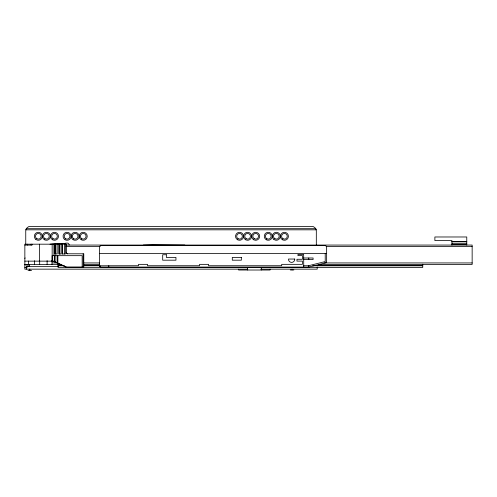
<?xml version="1.0" encoding="UTF-8"?>
<svg xmlns="http://www.w3.org/2000/svg" width="497" height="497" viewBox="0 0 497 497"><rect width="100%" height="100%" fill="white"/><g stroke="black" fill="none" stroke-linecap="round" stroke-linejoin="round"><path stroke-width="0.75" d="M247.823 269.157L24.85 269.157L24.85 244.189L66.48 244.189L66.474 252.898A0.876 0.845 90 0 0 66.542 253.253A0.907 0.876 89.3 0 0 66.878 253.65A0.944 0.907 88.4 0 0 67.201 253.781L83.776 253.799L83.776 266.982L65.939 266.982A123.25 7.38 24.1 0 0 57.876 263.255L54.595 261.863L54.595 255.663M24.85 258.44L25.148 257.931M49.998 244.189L57.658 243.393L65.616 243.66L65.616 243.126L67.965 243.126L69.102 244.263L69.133 245.064M143.322 245.064L152.306 244.698L184.816 245.064M451.941 241.474L466.764 241.474M451.941 241.759L466.764 241.759M451.941 243.306L466.764 243.306M451.941 244.617L466.764 244.617M24.85 245.089L32.038 245.089L32.038 244.189M66.095 245.064L472.15 245.064L472.15 264.466L318.49 264.466M66.045 246.593L100.195 246.593M326.162 246.593L472.15 246.593M99.4 253.464L326.641 253.464M303.661 257.999L313.091 257.999L313.091 259.558L303.661 259.558M24.85 261.142L53.502 261.142A125.43 7.511 24.1 0 1 61.417 264.771A125.201 7.498 24.1 0 1 66.188 266.982M52.297 262.938L57.733 262.938M84.117 262.938L99.636 262.938M323.92 262.938L472.15 262.938M24.85 264.454L61.609 264.466M84.117 264.466L99.636 264.466M24.85 264.845L29.503 264.845M58.081 265.547L63.517 265.547M83.689 265.547L99.984 265.547M314.123 265.547L422.748 265.547M58.081 265.814L64.293 265.814M83.689 265.814L138.514 265.733L138.514 264.354L147.541 264.354L147.541 265.733L199.545 265.733L199.545 264.354L208.572 264.354L208.572 265.733L281.7 265.733L281.7 264.342L302.437 264.342L302.437 261.111L296.964 261.111L296.964 259.272L302.437 259.272L302.437 255.576L297.945 255.576L297.945 254.433L303.661 254.433L303.742 267.069M303.661 265.733L308.513 265.733L325.218 261.559L325.218 253.464M312.576 265.814L422.748 265.814M26.645 266.64L58.416 266.64M247.4 267.436L58.081 267.436L58.081 264.187M261.366 267.436L422.748 267.436L422.748 264.187M24.85 267.541L27.173 267.541M260.857 269.157L317.21 269.157L317.21 267.026M290.267 269.964L293.857 269.964M27.994 270.505L31.584 270.505M52.999 261.142L54.595 261.863M99.425 265.733L99.475 265.945A1.603 1.547 -90 0 0 99.81 266.529A1.684 1.628 -90 0 0 100.587 267.013M466.764 245.064L466.764 236.982L434.875 236.982L434.875 240.573L451.941 240.573L451.941 245.064M326.641 261.316L326.641 247.22A1.615 1.615 0 0 0 325.026 245.605L101.015 245.605A1.615 1.615 0 0 0 99.4 247.22L99.4 265.454A1.615 1.615 0 0 0 101.015 267.069L308.68 267.069L325.417 262.888A1.615 1.615 0 0 0 326.585 261.739M316.316 245.648L316.316 230.987A4.492 4.492 0 0 0 314.067 227.098L313.023 226.495L29.037 226.495L27.994 227.098A4.492 4.492 0 0 0 25.751 230.987L25.751 244.617M308.767 257.999L308.767 259.558M308.767 265.671L308.767 267.051M292.062 269.157L292.062 269.964M270.057 269.157L270.057 270.014L238.622 270.014L238.622 269.157M261.298 270.014L261.298 267.498L247.376 267.498L247.376 270.014M108.787 265.733L108.787 267.069M83.179 253.799L83.179 266.982M82.167 266.982L82.167 255.663L52.135 255.663L52.135 261.142M65.368 244.189L65.368 253.986L62.355 253.986L62.355 244.189M64.411 244.189L64.411 253.986M62.485 244.189L62.485 253.986M61.261 244.189L61.261 253.986L58.963 253.986L58.963 244.189M59.833 244.189L59.833 253.986M59.162 244.189L59.162 253.986M57.876 255.663L57.876 263.255M57.472 255.663L57.472 263.075M57.161 244.189L57.161 253.986L54.856 253.986L54.856 244.189M55.869 255.663L55.869 262.397M55.726 244.189L55.726 253.986M55.055 244.189L55.055 253.986M54.335 255.663L54.335 261.751M53.949 244.189L53.949 255.663M52.16 244.189L52.16 261.142M51.955 260.652L51.955 264.454M47.109 260.614L47.109 264.454M39.673 260.701L39.673 264.454M39.393 244.189L39.393 261.142M34.535 260.701L34.535 264.454M31.137 244.189L31.137 245.089M29.789 269.157L29.789 270.505M29.342 264.454L29.342 266.063L26.645 266.063L26.645 269.157M28.441 261.049L28.441 264.454M27.546 244.189L27.546 245.089M67.375 253.799A0.901 0.895 -90 0 1 66.468 252.898M315.688 228.695L26.378 228.695A5.56 4.864 0 0 0 25.9 229.825L316.16 229.825A5.56 4.864 0 0 0 315.688 228.695M166.352 254.725L162.687 254.725L162.687 260.186L175.95 260.186L175.95 257.421L166.352 257.421L166.352 254.725M241.349 257.421L232.298 257.421L232.298 260.186L241.349 260.186L241.349 257.421M294.752 259.043L288.477 259.043A3.144 3.144 0 0 0 291.615 262.397A3.144 3.144 0 0 0 294.752 259.043M274.928 238.734A2.827 2.827 0 0 0 279.171 236.286A2.827 2.827 0 0 0 274.928 233.832A2.827 2.827 0 0 0 274.928 238.734M283.01 238.734A2.827 2.827 0 0 0 287.26 236.286A2.827 2.827 0 0 0 283.01 233.832A2.827 2.827 0 0 0 283.01 238.734M266.846 238.734A2.827 2.827 0 0 0 271.089 236.286A2.827 2.827 0 0 0 266.846 233.832A2.827 2.827 0 0 0 266.846 238.734M238.106 238.734A2.827 2.827 0 0 0 242.35 236.286A2.827 2.827 0 0 0 238.106 233.832A2.827 2.827 0 0 0 238.106 238.734M36.908 238.734A2.827 2.827 0 0 0 41.152 236.286A2.827 2.827 0 0 0 36.908 233.832A2.827 2.827 0 0 0 36.908 238.734M44.991 238.734A2.827 2.827 0 0 0 49.234 236.286A2.827 2.827 0 0 0 44.991 233.832A2.827 2.827 0 0 0 44.991 238.734M53.073 238.734A2.827 2.827 0 0 0 57.323 236.286A2.827 2.827 0 0 0 53.073 233.832A2.827 2.827 0 0 0 53.073 238.734M65.287 238.485A2.827 2.827 0 0 0 69.86 236.727A2.827 2.827 0 0 0 66.051 233.646A2.827 2.827 0 0 0 65.287 238.485M73.736 238.734A2.827 2.827 0 0 0 77.979 236.286A2.827 2.827 0 0 0 73.736 233.832A2.827 2.827 0 0 0 73.736 238.734M81.819 238.734A2.827 2.827 0 0 0 86.062 236.286A2.827 2.827 0 0 0 81.819 233.832A2.827 2.827 0 0 0 81.819 238.734M254.271 238.734A2.827 2.827 0 0 0 258.515 236.286A2.827 2.827 0 0 0 254.271 233.832A2.827 2.827 0 0 0 254.271 238.734M246.189 238.734A2.827 2.827 0 0 0 250.432 236.286A2.827 2.827 0 0 0 246.189 233.832A2.827 2.827 0 0 0 246.189 238.734M237.523 239.747A3.995 3.995 0 0 0 243.518 236.286A3.995 3.995 0 0 0 237.523 232.826A3.995 3.995 0 0 0 237.523 239.747M273.828 239.392A3.995 3.995 0 0 0 280.289 236.907A3.995 3.995 0 0 0 274.909 232.553A3.995 3.995 0 0 0 273.828 239.392M266.262 239.747A3.995 3.995 0 0 0 272.257 236.286A3.995 3.995 0 0 0 266.262 232.826A3.995 3.995 0 0 0 266.262 239.747M282.426 239.747A3.995 3.995 0 0 0 288.428 236.286A3.995 3.995 0 0 0 282.426 232.826A3.995 3.995 0 0 0 282.426 239.747M81.235 239.747A3.995 3.995 0 0 0 87.23 236.286A3.995 3.995 0 0 0 81.235 232.826A3.995 3.995 0 0 0 81.235 239.747M73.152 239.747A3.995 3.995 0 0 0 79.147 236.286A3.995 3.995 0 0 0 73.152 232.826A3.995 3.995 0 0 0 73.152 239.747M245.605 239.747A3.995 3.995 0 0 0 251.6 236.286A3.995 3.995 0 0 0 245.605 232.826A3.995 3.995 0 0 0 245.605 239.747M65.064 239.747A3.995 3.995 0 0 0 71.065 236.286A3.995 3.995 0 0 0 65.064 232.826A3.995 3.995 0 0 0 65.064 239.747M44.407 239.747A3.995 3.995 0 0 0 50.402 236.286A3.995 3.995 0 0 0 44.407 232.826A3.995 3.995 0 0 0 44.407 239.747M52.489 239.747A3.995 3.995 0 0 0 58.484 236.286A3.995 3.995 0 0 0 52.489 232.826A3.995 3.995 0 0 0 52.489 239.747M35.809 239.392A3.995 3.995 0 0 0 42.27 236.907A3.995 3.995 0 0 0 36.89 232.553A3.995 3.995 0 0 0 35.809 239.392M253.687 239.747A3.995 3.995 0 0 0 259.683 236.286A3.995 3.995 0 0 0 253.687 232.826A3.995 3.995 0 0 0 253.687 239.747"/></g></svg>
